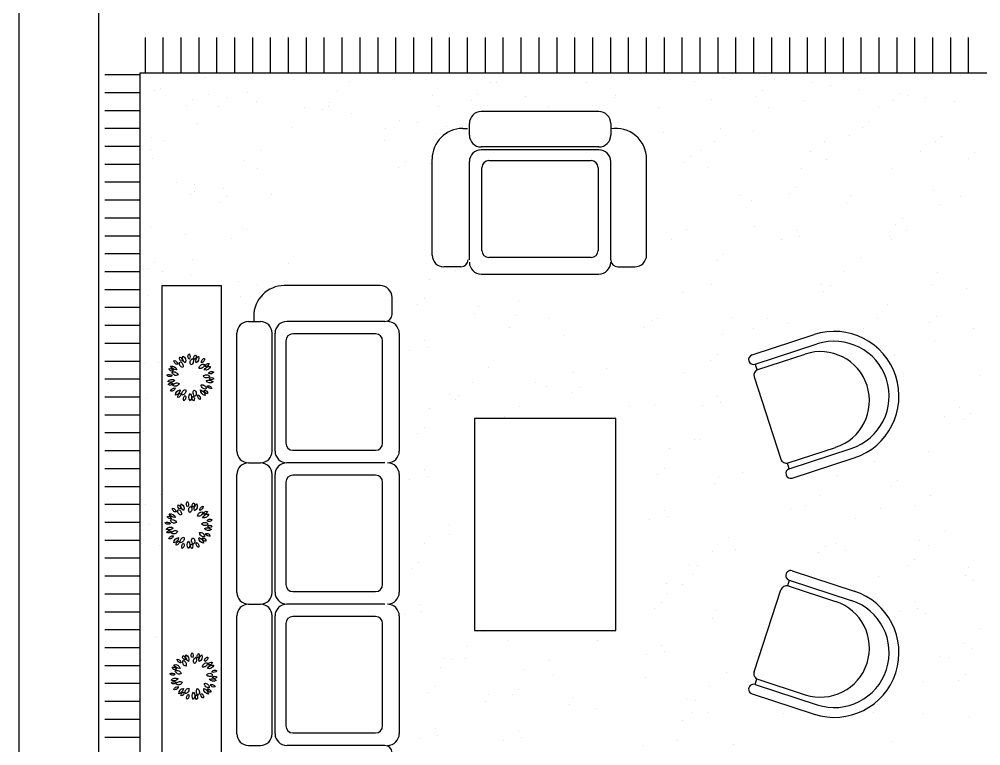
# Model space of a CAD drawing. Header units: inches. Extents: x 10.2 to 52.7, y 13.8 to 38.6.
# Drawn here: x 31.732 to 35.815, y 15.372 to 18.456 of the extents above; entities that cross this region are included whole.
import ezdxf

# ---------------------------------------------------------------- set-up
doc = ezdxf.new("R2010")
doc.units = ezdxf.units.IN
doc.header["$MEASUREMENT"] = 0
for name, color, linetype in [('02', 2, 'Continuous'), ('4', 4, 'Continuous'), ('kadrbm', 4, 'Continuous')]:
    doc.layers.add(name, color=color, linetype=linetype)

# ---------------------------------------------------------------- blocks, each defined once
blk = doc.blocks.new('kadrbm')
at = {"layer": 'kadrbm', "color": 4}
blk.add_lwpolyline([(0, 0), (0, 24.7972), (21, 24.7972), (21, 0), (0, 0)], close=True, dxfattribs=at)
blk.add_lwpolyline([(20.6631, 0.3257), (20.6631, 24.4603), (0.3369, 24.4603), (0.3369, 0.3257), (20.6631, 0.3257)], dxfattribs=at)

msp = doc.modelspace()

# ---------------------------------------------------------------- linework, layer by layer
at = {"layer": '02'}
for p, q in [((34.1938, 18.0642), (33.6938, 18.0642)), ((33.6441, 17.9642), (33.6441, 18.0142)), ((34.2438, 18.0142), (34.2438, 17.9642)), ((33.6154, 17.9925), (33.6354, 17.9925)), ((34.1938, 17.9142), (33.6938, 17.9142)), ((34.1936, 17.9021), (33.6938, 17.9021)), ((33.4854, 17.4553), (33.4854, 17.8625)), ((33.6438, 17.4353), (33.6438, 17.8521)), ((33.7263, 17.8561), (34.1606, 17.8561)), ((34.2436, 17.4353), (34.2436, 17.8521)), ((34.3961, 17.4553), (34.3961, 17.8625)), ((33.6963, 17.475), (33.6963, 17.8261)), ((34.1906, 17.8261), (34.1906, 17.475)), ((34.1606, 17.445), (33.7263, 17.445)), ((33.6078, 17.4053), (33.5354, 17.4053)), ((34.2738, 17.4053), (34.3461, 17.4053)), ((33.6938, 17.3745), (34.1936, 17.3745)), ((33.2651, 17.3256), (32.8578, 17.3256)), ((33.3151, 17.2033), (33.3151, 17.2756)), ((32.7278, 17.1956), (32.7278, 17.1756)), ((32.7062, 17.1733), (32.7562, 17.1733)), ((33.2851, 17.1733), (32.8683, 17.1733)), ((32.6562, 16.6233), (32.6562, 17.1233)), ((32.8062, 16.6233), (32.8062, 17.1233)), ((32.8183, 16.6235), (32.8183, 17.1233)), ((33.2454, 17.1208), (32.8943, 17.1208)), ((33.3458, 17.1233), (33.3458, 16.6235)), ((32.8643, 17.0908), (32.8643, 16.6565)), ((33.2754, 16.6565), (33.2754, 17.0908)), ((34.8684, 16.9693), (35.0696, 17.035)), ((34.8567, 16.9918), (34.8645, 16.9681)), ((34.8524, 16.9378), (34.9662, 16.5894)), ((32.8943, 16.6265), (33.2454, 16.6265)), ((34.9977, 16.5734), (35.1988, 16.6391)), ((32.7062, 16.5735), (32.7562, 16.5735)), ((33.2851, 16.5735), (32.8683, 16.5735)), ((35.0015, 16.5484), (34.9938, 16.5721)), ((32.6562, 16.0235), (32.6562, 16.5235)), ((32.8062, 16.0235), (32.8062, 16.5235)), ((32.8183, 16.0238), (32.8183, 16.5235)), ((33.2454, 16.5211), (32.8943, 16.5211)), ((33.3458, 16.5235), (33.3458, 16.0238)), ((32.8643, 16.4911), (32.8643, 16.0568)), ((33.2754, 16.0568), (33.2754, 16.4911)), ((35.0015, 16.0756), (34.9938, 16.0519)), ((34.9977, 16.0506), (35.1988, 15.9849)), ((32.8943, 16.0268), (33.2454, 16.0268)), ((34.8524, 15.6862), (34.9662, 16.0346)), ((32.7062, 15.9735), (32.7562, 15.9735)), ((33.2851, 15.9735), (32.8683, 15.9735)), ((32.6562, 15.4235), (32.6562, 15.9235)), ((32.8062, 15.4235), (32.8062, 15.9235)), ((32.8183, 15.4238), (32.8183, 15.9235)), ((32.8643, 15.8911), (32.8643, 15.4568)), ((33.2454, 15.9211), (32.8943, 15.9211)), ((33.2754, 15.4568), (33.2754, 15.8911)), ((33.3458, 15.9235), (33.3458, 15.4238)), ((34.8567, 15.6322), (34.8645, 15.656)), ((34.8684, 15.6547), (35.0696, 15.589)), ((32.8943, 15.4268), (33.2454, 15.4268)), ((32.7062, 15.3736), (32.7562, 15.3736)), ((33.2851, 15.3738), (32.8683, 15.3738))]:
    msp.add_line(p, q, dxfattribs=at)
for points in [[(32.5896, 17.3257), (32.5896, 15.2242), (32.3396, 15.2242), (32.3396, 17.3257)], [(33.6657, 16.762), (33.6657, 15.862), (34.2657, 15.862), (34.2657, 16.762)]]:
    msp.add_lwpolyline(points, close=True, dxfattribs=at)
for points in [[(34.8438, 17.0314), (35.1075, 17.1175)], [(34.8567, 16.9918), (35.1205, 17.0779)], [(35.0015, 16.5484), (35.2653, 16.6345)], [(35.0145, 16.5088), (35.2782, 16.5949)], [(35.0145, 16.1152), (35.2782, 16.0291)], [(35.0015, 16.0756), (35.2653, 15.9895)], [(34.8567, 15.6322), (35.1205, 15.5461)], [(34.8438, 15.5926), (35.1075, 15.5065)]]:
    msp.add_lwpolyline(points, dxfattribs=at)
for centre, radius, start, end in [((33.6938, 18.0142), 0.05, 90, 180), ((34.1938, 18.0142), 0.05, 0, 90), ((33.6154, 17.8625), 0.13, 90, 180), ((34.2661, 17.8625), 0.13, 0, 99.8614), ((33.6938, 17.9642), 0.05, 180, 270), ((34.1938, 17.9642), 0.05, 270, 0), ((33.6938, 17.8521), 0.05, 90, 180), ((34.1936, 17.8521), 0.05, 0, 90), ((33.7263, 17.8261), 0.03, 90, 180), ((34.1606, 17.8261), 0.03, 0, 90), ((33.5354, 17.4553), 0.05, 180, 270), ((33.6078, 17.4353), 0.03, 270, 0), ((33.7263, 17.475), 0.03, 180, 270), ((34.1606, 17.475), 0.03, 270, 0), ((34.2738, 17.4353), 0.03, 180, 270), ((34.3461, 17.4553), 0.05, 270, 0), ((33.6938, 17.4245), 0.05, 180, 270), ((34.1936, 17.4245), 0.05, 270, 0), ((32.8578, 17.1956), 0.13, 90, 180), ((33.2651, 17.2756), 0.05, 0, 90), ((33.2851, 17.2033), 0.03, 270, 0), ((32.7062, 17.1233), 0.05, 90, 180), ((32.7562, 17.1233), 0.05, 0, 90), ((32.8683, 17.1233), 0.05, 90, 180), ((33.2958, 17.1233), 0.05, 0, 90), ((32.8943, 17.0908), 0.03, 90, 180), ((33.2454, 17.0908), 0.03, 0, 90), ((35.1929, 16.8562), 0.2749, 288.0846, 108.0846), ((35.1929, 16.8562), 0.2332, 288.0846, 108.0846), ((34.8503, 17.0116), 0.0208, 108.0846, 288.0846), ((35.1342, 16.8371), 0.2082, 288.0846, 108.0846), ((34.8762, 16.9456), 0.025, 108.0846, 198.0846), ((32.7062, 16.6233), 0.05, 180, 270), ((32.7562, 16.6233), 0.05, 270, 0), ((32.8683, 16.6235), 0.05, 180, 270), ((32.8943, 16.6565), 0.03, 180, 270), ((33.2454, 16.6565), 0.03, 270, 0), ((33.2958, 16.6235), 0.05, 270, 0), ((34.99, 16.5972), 0.025, 198.0846, 288.0846), ((32.7062, 16.5235), 0.05, 90, 180), ((32.7562, 16.5235), 0.05, 0, 90), ((32.8683, 16.5235), 0.05, 90, 180), ((33.2958, 16.5235), 0.05, 0, 90), ((35.008, 16.5286), 0.0208, 108.0846, 288.0846), ((32.8943, 16.4911), 0.03, 90, 180), ((33.2454, 16.4911), 0.03, 0, 90), ((35.008, 16.0954), 0.0208, 71.9154, 251.9154), ((32.8943, 16.0568), 0.03, 180, 270), ((33.2454, 16.0568), 0.03, 270, 0), ((34.99, 16.0268), 0.025, 71.9154, 161.9154), ((32.7062, 16.0235), 0.05, 180, 270), ((32.7562, 16.0235), 0.05, 270, 0), ((32.8683, 16.0238), 0.05, 180, 270), ((33.2958, 16.0238), 0.05, 270, 0), ((35.1929, 15.7678), 0.2749, 251.9154, 71.9154), ((32.7062, 15.9235), 0.05, 90, 180), ((32.7562, 15.9235), 0.05, 0, 90), ((32.8683, 15.9235), 0.05, 90, 180), ((33.2958, 15.9235), 0.05, 0, 90), ((35.1342, 15.787), 0.2082, 251.9154, 71.9154), ((35.1929, 15.7678), 0.2332, 251.9154, 71.9154), ((32.8943, 15.8911), 0.03, 90, 180), ((33.2454, 15.8911), 0.03, 0, 90), ((34.8762, 15.6784), 0.025, 161.9154, 251.9154), ((34.8503, 15.6124), 0.0208, 71.9154, 251.9154), ((32.8943, 15.4568), 0.03, 180, 270), ((33.2454, 15.4568), 0.03, 270, 0), ((32.7062, 15.4235), 0.05, 180, 270), ((32.7562, 15.4235), 0.05, 270, 0), ((32.8683, 15.4238), 0.05, 180, 270), ((33.2958, 15.4238), 0.05, 270, 0), ((33.2851, 15.3436), 0.03, 0, 90)]:
    msp.add_arc(centre, radius, start, end, dxfattribs=at)
at = {"layer": '02', "extrusion": (0, 0, -1)}
for centre, major_axis, start_param, end_param in [((32.4513, 17.0192), (-0.0182, 0.0182), 4.514418, 5.779803), ((32.417, 17.0066), (-0.0155, 0.0155), 1.234105, 2.776931), ((32.464, 17.0251), (-0.0108, 0.0108), 4.587841, 6.25837), ((32.4399, 17.0233), (-0.0127, 0.0127), 1.600494, 2.962532), ((32.4853, 17.0197), (-0.00845, 0.00845), 4.770185, 6.729689), ((32.4696, 17.0238), (-0.00976, 0.00976), 1.80574, 3.410948), ((32.3805, 16.9625), (-0.0155, 0.0155), 0.535973, 2.0788), ((32.4046, 17.0069), (-0.0108, 0.0108), 3.889709, 5.560238), ((32.3873, 16.99), (-0.0127, 0.0127), 0.902362, 2.2644), ((32.4292, 16.9948), (-0.012, 0.012), 4.070959, 5.979205), ((32.4245, 17.0165), (-0.00845, 0.00845), 4.072053, 6.031558), ((32.4098, 17.0094), (-0.00976, 0.00976), 1.107609, 2.712817), ((32.4092, 16.9845), (-0.0133, 0.0133), 1.055986, 2.710993), ((32.475, 17.0001), (-0.012, 0.012), 4.769091, 6.677337), ((32.4531, 17.0051), (-0.0133, 0.0133), 1.754118, 3.409125), ((32.5076, 17.0046), (-0.0182, 0.0182), 5.21255, 6.477935), ((32.4733, 17.017), (-0.0155, 0.0155), 1.932236, 3.475063), ((32.5135, 16.9747), (-0.012, 0.012), 5.467223, 7.375469), ((32.5, 16.9926), (-0.0133, 0.0133), 2.452249, 4.107257), ((32.5212, 17.001), (-0.0108, 0.0108), 5.285973, 6.956502), ((32.5016, 17.0151), (-0.0127, 0.0127), 2.298625, 3.660663), ((32.5341, 16.9831), (-0.00845, 0.00845), 5.468316, 7.427821), ((32.5246, 16.9963), (-0.00976, 0.00976), 2.503872, 4.10908), ((32.3684, 16.9307), (-0.0127, 0.0127), 0.20423, 1.566268), ((32.3709, 16.9548), (-0.0108, 0.0108), 3.191577, 4.862107), ((32.3732, 16.96), (-0.00976, 0.00976), 0.409477, 2.014685), ((32.3799, 16.9748), (-0.00845, 0.00845), 3.373921, 5.333426), ((32.3987, 16.9941), (-0.0182, 0.0182), 3.816286, 5.081672), ((32.3887, 16.9406), (-0.0133, 0.0133), 0.357854, 2.012862), ((32.3975, 16.9613), (-0.012, 0.012), 3.372828, 5.281073), ((32.5267, 16.9304), (-0.012, 0.012), 6.165355, 8.0736), ((32.5414, 16.9571), (-0.0182, 0.0182), 5.910681, 7.176067), ((32.5231, 16.9887), (-0.0155, 0.0155), 2.630368, 4.173195), ((32.5495, 16.9456), (-0.0108, 0.0108), 5.984104, 7.654633), ((32.5435, 16.9691), (-0.0127, 0.0127), 2.996757, 4.358795), ((32.3809, 16.9053), (-0.0155, 0.0155), 6.121027, 7.663853), ((32.3745, 16.9412), (-0.0182, 0.0182), 3.118154, 4.38354), ((32.3769, 16.8987), (-0.00976, 0.00976), 5.994531, 7.599739), ((32.3726, 16.9143), (-0.00845, 0.00845), 2.67579, 4.635294), ((32.4013, 16.8937), (-0.0133, 0.0133), 5.942908, 7.597915), ((32.3947, 16.9152), (-0.012, 0.012), 2.674696, 4.582942), ((32.5084, 16.8881), (-0.012, 0.012), 0.580301, 2.488547), ((32.5237, 16.9046), (-0.0133, 0.0133), 3.848513, 5.50352), ((32.5279, 16.9529), (-0.0133, 0.0133), 3.150381, 4.805388), ((32.5368, 16.8991), (-0.0182, 0.0182), 0.325628, 1.591013), ((32.5431, 16.935), (-0.0155, 0.0155), 3.3285, 4.871326), ((32.5478, 16.9237), (-0.00845, 0.00845), 6.166448, 8.125953), ((32.5491, 16.9399), (-0.00976, 0.00976), 3.202004, 4.807212), ((32.3921, 16.8731), (-0.0127, 0.0127), 5.789284, 7.151322), ((32.3785, 16.8931), (-0.0108, 0.0108), 2.493446, 4.163975), ((32.418, 16.8617), (-0.0155, 0.0155), 5.422895, 6.965721), ((32.3901, 16.8851), (-0.0182, 0.0182), 2.420023, 3.685408), ((32.4192, 16.854), (-0.00976, 0.00976), 5.296399, 6.901607), ((32.4058, 16.8632), (-0.00845, 0.00845), 1.977658, 3.937163), ((32.4411, 16.8659), (-0.0133, 0.0133), 5.244776, 6.899783), ((32.4222, 16.8781), (-0.012, 0.012), 1.976564, 3.88481), ((32.4745, 16.8521), (-0.0155, 0.0155), 4.724763, 6.26759), ((32.438, 16.8521), (-0.0182, 0.0182), 1.721891, 2.987277), ((32.4894, 16.8702), (-0.0133, 0.0133), 4.546645, 6.201652), ((32.4671, 16.8674), (-0.012, 0.012), 1.278433, 3.186678), ((32.5238, 16.8811), (-0.0155, 0.0155), 4.026632, 5.569458), ((32.496, 16.8576), (-0.0182, 0.0182), 1.023759, 2.289145), ((32.5202, 16.8693), (-0.00845, 0.00845), 0.581394, 2.540899), ((32.5316, 16.8809), (-0.00976, 0.00976), 3.900135, 5.505344), ((32.5356, 16.8851), (-0.0108, 0.0108), 0.399051, 2.06958), ((32.5461, 16.9069), (-0.0127, 0.0127), 3.694889, 5.056927), ((32.4473, 16.8443), (-0.0127, 0.0127), 5.091152, 6.45319), ((32.424, 16.8508), (-0.0108, 0.0108), 1.795314, 3.465843), ((32.4803, 16.847), (-0.00976, 0.00976), 4.598267, 6.203475), ((32.4641, 16.8455), (-0.00845, 0.00845), 1.279526, 3.239031), ((32.5081, 16.8576), (-0.0127, 0.0127), 4.393021, 5.755059), ((32.486, 16.8476), (-0.0108, 0.0108), 1.097182, 2.767711), ((32.3978, 16.3799), (-0.0108, 0.0108), 3.889709, 5.560238), ((32.3805, 16.3631), (-0.0127, 0.0127), 0.902362, 2.2644), ((32.4223, 16.3678), (-0.012, 0.012), 4.070959, 5.979205), ((32.4176, 16.3895), (-0.00845, 0.00845), 4.072053, 6.031558), ((32.403, 16.3825), (-0.00976, 0.00976), 1.107609, 2.712817), ((32.4023, 16.3576), (-0.0133, 0.0133), 1.055986, 2.710993), ((32.4444, 16.3922), (-0.0182, 0.0182), 4.514418, 5.779803), ((32.4102, 16.3797), (-0.0155, 0.0155), 1.234105, 2.776931), ((32.4572, 16.3982), (-0.0108, 0.0108), 4.587841, 6.25837), ((32.4331, 16.3964), (-0.0127, 0.0127), 1.600494, 2.962532), ((32.4682, 16.3731), (-0.012, 0.012), 4.769091, 6.677337), ((32.4463, 16.3781), (-0.0133, 0.0133), 1.754118, 3.409125), ((32.4785, 16.3927), (-0.00845, 0.00845), 4.770185, 6.729689), ((32.4628, 16.3968), (-0.00976, 0.00976), 1.80574, 3.410948), ((32.5008, 16.3776), (-0.0182, 0.0182), 5.21255, 6.477935), ((32.4665, 16.39), (-0.0155, 0.0155), 1.932236, 3.475063), ((32.5144, 16.374), (-0.0108, 0.0108), 5.285973, 6.956502), ((32.4947, 16.3881), (-0.0127, 0.0127), 2.298625, 3.660663), ((32.3664, 16.3331), (-0.00976, 0.00976), 0.409477, 2.014685), ((32.3731, 16.3479), (-0.00845, 0.00845), 3.373921, 5.333426), ((32.3737, 16.3356), (-0.0155, 0.0155), 0.535973, 2.0788), ((32.3919, 16.3672), (-0.0182, 0.0182), 3.816286, 5.081672), ((32.3819, 16.3136), (-0.0133, 0.0133), 0.357854, 2.012862), ((32.5067, 16.3477), (-0.012, 0.012), 5.467223, 7.375469), ((32.4932, 16.3656), (-0.0133, 0.0133), 2.452249, 4.107257), ((32.5346, 16.3302), (-0.0182, 0.0182), 5.910681, 7.176067), ((32.5163, 16.3617), (-0.0155, 0.0155), 2.630368, 4.173195), ((32.5272, 16.3561), (-0.00845, 0.00845), 5.468316, 7.427821), ((32.5178, 16.3693), (-0.00976, 0.00976), 2.503872, 4.10908), ((32.5427, 16.3187), (-0.0108, 0.0108), 5.984104, 7.654633), ((32.3616, 16.3037), (-0.0127, 0.0127), 0.20423, 1.566268), ((32.364, 16.3278), (-0.0108, 0.0108), 3.191577, 4.862107), ((32.3741, 16.2783), (-0.0155, 0.0155), 6.121027, 7.663853), ((32.3677, 16.3142), (-0.0182, 0.0182), 3.118154, 4.38354), ((32.3906, 16.3343), (-0.012, 0.012), 3.372828, 5.281073), ((32.5199, 16.3035), (-0.012, 0.012), 6.165355, 8.0736), ((32.521, 16.3259), (-0.0133, 0.0133), 3.150381, 4.805388), ((32.53, 16.2722), (-0.0182, 0.0182), 0.325628, 1.591013), ((32.5362, 16.3081), (-0.0155, 0.0155), 3.3285, 4.871326), ((32.5367, 16.3421), (-0.0127, 0.0127), 2.996757, 4.358795), ((32.541, 16.2967), (-0.00845, 0.00845), 6.166448, 8.125953), ((32.5423, 16.3129), (-0.00976, 0.00976), 3.202004, 4.807212), ((32.3701, 16.2717), (-0.00976, 0.00976), 5.994531, 7.599739), ((32.3657, 16.2874), (-0.00845, 0.00845), 2.67579, 4.635294), ((32.3853, 16.2462), (-0.0127, 0.0127), 5.789284, 7.151322), ((32.3717, 16.2662), (-0.0108, 0.0108), 2.493446, 4.163975), ((32.3945, 16.2668), (-0.0133, 0.0133), 5.942908, 7.597915), ((32.3879, 16.2882), (-0.012, 0.012), 2.674696, 4.582942), ((32.4112, 16.2347), (-0.0155, 0.0155), 5.422895, 6.965721), ((32.3832, 16.2581), (-0.0182, 0.0182), 2.420023, 3.685408), ((32.4343, 16.239), (-0.0133, 0.0133), 5.244776, 6.899783), ((32.4154, 16.2512), (-0.012, 0.012), 1.976564, 3.88481), ((32.4826, 16.2433), (-0.0133, 0.0133), 4.546645, 6.201652), ((32.4603, 16.2405), (-0.012, 0.012), 1.278433, 3.186678), ((32.517, 16.2541), (-0.0155, 0.0155), 4.026632, 5.569458), ((32.4891, 16.2307), (-0.0182, 0.0182), 1.023759, 2.289145), ((32.5016, 16.2611), (-0.012, 0.012), 0.580301, 2.488547), ((32.5169, 16.2776), (-0.0133, 0.0133), 3.848513, 5.50352), ((32.5248, 16.254), (-0.00976, 0.00976), 3.900135, 5.505344), ((32.5134, 16.2424), (-0.00845, 0.00845), 0.581394, 2.540899), ((32.5288, 16.2581), (-0.0108, 0.0108), 0.399051, 2.06958), ((32.5393, 16.2799), (-0.0127, 0.0127), 3.694889, 5.056927), ((32.4124, 16.2271), (-0.00976, 0.00976), 5.296399, 6.901607), ((32.399, 16.2363), (-0.00845, 0.00845), 1.977658, 3.937163), ((32.4405, 16.2173), (-0.0127, 0.0127), 5.091152, 6.45319), ((32.4172, 16.2239), (-0.0108, 0.0108), 1.795314, 3.465843), ((32.4676, 16.2252), (-0.0155, 0.0155), 4.724763, 6.26759), ((32.4312, 16.2251), (-0.0182, 0.0182), 1.721891, 2.987277), ((32.4735, 16.2201), (-0.00976, 0.00976), 4.598267, 6.203475), ((32.4573, 16.2185), (-0.00845, 0.00845), 1.279526, 3.239031), ((32.5013, 16.2306), (-0.0127, 0.0127), 4.393021, 5.755059), ((32.4792, 16.2207), (-0.0108, 0.0108), 1.097182, 2.767711), ((32.4776, 15.7576), (-0.0108, 0.0108), 4.587841, 6.25837), ((32.4535, 15.7558), (-0.0127, 0.0127), 1.600494, 2.962532), ((32.499, 15.7522), (-0.00845, 0.00845), 4.770185, 6.729689), ((32.4832, 15.7562), (-0.00976, 0.00976), 1.80574, 3.410948), ((32.4183, 15.7394), (-0.0108, 0.0108), 3.889709, 5.560238), ((32.4009, 15.7225), (-0.0127, 0.0127), 0.902362, 2.2644), ((32.4428, 15.7272), (-0.012, 0.012), 4.070959, 5.979205), ((32.4381, 15.7489), (-0.00845, 0.00845), 4.072053, 6.031558), ((32.4234, 15.7419), (-0.00976, 0.00976), 1.107609, 2.712817), ((32.4228, 15.717), (-0.0133, 0.0133), 1.055986, 2.710993), ((32.4649, 15.7516), (-0.0182, 0.0182), 4.514418, 5.779803), ((32.4307, 15.7391), (-0.0155, 0.0155), 1.234105, 2.776931), ((32.4886, 15.7325), (-0.012, 0.012), 4.769091, 6.677337), ((32.4667, 15.7376), (-0.0133, 0.0133), 1.754118, 3.409125), ((32.5212, 15.737), (-0.0182, 0.0182), 5.21255, 6.477935), ((32.487, 15.7494), (-0.0155, 0.0155), 1.932236, 3.475063), ((32.5272, 15.7071), (-0.012, 0.012), 5.467223, 7.375469), ((32.5136, 15.7251), (-0.0133, 0.0133), 2.452249, 4.107257), ((32.5348, 15.7334), (-0.0108, 0.0108), 5.285973, 6.956502), ((32.5152, 15.7475), (-0.0127, 0.0127), 2.298625, 3.660663), ((32.5477, 15.7155), (-0.00845, 0.00845), 5.468316, 7.427821), ((32.5382, 15.7287), (-0.00976, 0.00976), 2.503872, 4.10908), ((32.3821, 15.6631), (-0.0127, 0.0127), 0.20423, 1.566268), ((32.3868, 15.6925), (-0.00976, 0.00976), 0.409477, 2.014685), ((32.3936, 15.7073), (-0.00845, 0.00845), 3.373921, 5.333426), ((32.3942, 15.695), (-0.0155, 0.0155), 0.535973, 2.0788), ((32.4123, 15.7266), (-0.0182, 0.0182), 3.816286, 5.081672), ((32.4023, 15.673), (-0.0133, 0.0133), 0.357854, 2.012862), ((32.4111, 15.6937), (-0.012, 0.012), 3.372828, 5.281073), ((32.5403, 15.6629), (-0.012, 0.012), 6.165355, 8.0736), ((32.555, 15.6896), (-0.0182, 0.0182), 5.910681, 7.176067), ((32.5367, 15.7211), (-0.0155, 0.0155), 2.630368, 4.173195), ((32.5631, 15.6781), (-0.0108, 0.0108), 5.984104, 7.654633), ((32.5572, 15.7015), (-0.0127, 0.0127), 2.996757, 4.358795), ((32.3845, 15.6872), (-0.0108, 0.0108), 3.191577, 4.862107), ((32.3946, 15.6378), (-0.0155, 0.0155), 6.121027, 7.663853), ((32.3882, 15.6736), (-0.0182, 0.0182), 3.118154, 4.38354), ((32.3905, 15.6311), (-0.00976, 0.00976), 5.994531, 7.599739), ((32.3862, 15.6468), (-0.00845, 0.00845), 2.67579, 4.635294), ((32.415, 15.6262), (-0.0133, 0.0133), 5.942908, 7.597915), ((32.4084, 15.6476), (-0.012, 0.012), 2.674696, 4.582942), ((32.522, 15.6206), (-0.012, 0.012), 0.580301, 2.488547), ((32.5415, 15.6853), (-0.0133, 0.0133), 3.150381, 4.805388), ((32.5504, 15.6316), (-0.0182, 0.0182), 0.325628, 1.591013), ((32.5567, 15.6675), (-0.0155, 0.0155), 3.3285, 4.871326), ((32.5615, 15.6561), (-0.00845, 0.00845), 6.166448, 8.125953), ((32.5627, 15.6723), (-0.00976, 0.00976), 3.202004, 4.807212), ((32.4058, 15.6056), (-0.0127, 0.0127), 5.789284, 7.151322), ((32.3921, 15.6256), (-0.0108, 0.0108), 2.493446, 4.163975), ((32.4317, 15.5942), (-0.0155, 0.0155), 5.422895, 6.965721), ((32.4037, 15.6175), (-0.0182, 0.0182), 2.420023, 3.685408), ((32.4328, 15.5865), (-0.00976, 0.00976), 5.296399, 6.901607), ((32.4194, 15.5957), (-0.00845, 0.00845), 1.977658, 3.937163), ((32.4547, 15.5984), (-0.0133, 0.0133), 5.244776, 6.899783), ((32.4359, 15.6106), (-0.012, 0.012), 1.976564, 3.88481), ((32.4881, 15.5846), (-0.0155, 0.0155), 4.724763, 6.26759), ((32.4517, 15.5845), (-0.0182, 0.0182), 1.721891, 2.987277), ((32.503, 15.6027), (-0.0133, 0.0133), 4.546645, 6.201652), ((32.4808, 15.5999), (-0.012, 0.012), 1.278433, 3.186678), ((32.5375, 15.6136), (-0.0155, 0.0155), 4.026632, 5.569458), ((32.5096, 15.5901), (-0.0182, 0.0182), 1.023759, 2.289145), ((32.5373, 15.637), (-0.0133, 0.0133), 3.848513, 5.50352), ((32.5338, 15.6018), (-0.00845, 0.00845), 0.581394, 2.540899), ((32.5452, 15.6134), (-0.00976, 0.00976), 3.900135, 5.505344), ((32.5492, 15.6176), (-0.0108, 0.0108), 0.399051, 2.06958), ((32.5597, 15.6393), (-0.0127, 0.0127), 3.694889, 5.056927), ((32.4609, 15.5767), (-0.0127, 0.0127), 5.091152, 6.45319), ((32.4376, 15.5833), (-0.0108, 0.0108), 1.795314, 3.465843), ((32.4939, 15.5795), (-0.00976, 0.00976), 4.598267, 6.203475), ((32.4778, 15.5779), (-0.00845, 0.00845), 1.279526, 3.239031), ((32.5217, 15.59), (-0.0127, 0.0127), 4.393021, 5.755059), ((32.4997, 15.5801), (-0.0108, 0.0108), 1.097182, 2.767711)]:
    msp.add_ellipse(centre, major_axis=major_axis, ratio=1, start_param=start_param, end_param=end_param, dxfattribs=at)
at = {"layer": '4'}
for p, q in [((32.2677, 18.229), (32.2677, 18.379)), ((32.3437, 18.229), (32.3437, 18.379)), ((32.4197, 18.229), (32.4197, 18.379)), ((32.4957, 18.229), (32.4957, 18.379)), ((32.5717, 18.229), (32.5717, 18.379)), ((32.6477, 18.229), (32.6477, 18.379)), ((32.7237, 18.229), (32.7237, 18.379)), ((32.7997, 18.229), (32.7997, 18.379)), ((32.8757, 18.229), (32.8757, 18.379)), ((32.9517, 18.229), (32.9517, 18.379)), ((33.0277, 18.229), (33.0277, 18.379)), ((33.1037, 18.229), (33.1037, 18.379)), ((33.1797, 18.229), (33.1797, 18.379)), ((33.2557, 18.229), (33.2557, 18.379)), ((33.3317, 18.229), (33.3317, 18.379)), ((33.4077, 18.229), (33.4077, 18.379)), ((33.4837, 18.229), (33.4837, 18.379)), ((33.5597, 18.229), (33.5597, 18.379)), ((33.6357, 18.229), (33.6357, 18.379)), ((33.7117, 18.229), (33.7117, 18.379)), ((33.7877, 18.229), (33.7877, 18.379)), ((33.8637, 18.229), (33.8637, 18.379)), ((33.9397, 18.229), (33.9397, 18.379)), ((34.0157, 18.229), (34.0157, 18.379)), ((34.0917, 18.229), (34.0917, 18.379)), ((34.1677, 18.229), (34.1677, 18.379)), ((34.2437, 18.229), (34.2437, 18.379)), ((34.3197, 18.229), (34.3197, 18.379)), ((34.3957, 18.229), (34.3957, 18.379)), ((34.4717, 18.229), (34.4717, 18.379)), ((34.5477, 18.229), (34.5477, 18.379)), ((34.6237, 18.229), (34.6237, 18.379)), ((34.6997, 18.229), (34.6997, 18.379)), ((34.7757, 18.229), (34.7757, 18.379)), ((34.8517, 18.229), (34.8517, 18.379)), ((34.9277, 18.229), (34.9277, 18.379)), ((35.0037, 18.229), (35.0037, 18.379)), ((35.0797, 18.229), (35.0797, 18.379)), ((35.1557, 18.229), (35.1557, 18.379)), ((35.2317, 18.229), (35.2317, 18.379)), ((35.3077, 18.229), (35.3077, 18.379)), ((35.3837, 18.229), (35.3837, 18.379)), ((35.4597, 18.229), (35.4597, 18.379)), ((35.5357, 18.229), (35.5357, 18.379)), ((35.6117, 18.229), (35.6117, 18.379)), ((35.6877, 18.229), (35.6877, 18.379)), ((35.7637, 18.229), (35.7637, 18.379)), ((32.2459, 18.22), (32.0959, 18.22)), ((34.773, 18.2288), (34.773, 18.2288)), ((34.895, 18.2127), (34.895, 18.2127)), ((35.7286, 18.2187), (35.7286, 18.2187)), ((32.5239, 18.2073), (32.5239, 18.2073)), ((33.133, 18.194), (33.133, 18.194)), ((33.7332, 18.1889), (33.7332, 18.1889)), ((33.7583, 18.1881), (33.7583, 18.1881)), ((34.142, 18.1863), (34.142, 18.1863)), ((34.5471, 18.2009), (34.5471, 18.2009)), ((34.6013, 18.1925), (34.6013, 18.1925)), ((34.7233, 18.2085), (34.7233, 18.2085)), ((34.9398, 18.2059), (34.9398, 18.2059)), ((35.0987, 18.1859), (35.0987, 18.1859)), ((35.1768, 18.1756), (35.1768, 18.1756)), ((35.3235, 18.2041), (35.3235, 18.2041)), ((32.2459, 18.144), (32.0959, 18.144)), ((32.307, 18.1521), (32.307, 18.1521)), ((32.3341, 18.1615), (32.3341, 18.1615)), ((32.5378, 18.1347), (32.5378, 18.1347)), ((32.6996, 18.147), (32.6996, 18.147)), ((33.0834, 18.1489), (33.0834, 18.1489)), ((33.4885, 18.1343), (33.4885, 18.1343)), ((33.6789, 18.1353), (33.6789, 18.1353)), ((33.8811, 18.1293), (33.8811, 18.1293)), ((34.2648, 18.1311), (34.2648, 18.1311)), ((34.8605, 18.1284), (34.8605, 18.1284)), ((34.8881, 18.1538), (34.8881, 18.1538)), ((35.2988, 18.1596), (35.2988, 18.1596)), ((35.4696, 18.1417), (35.4696, 18.1417)), ((35.5025, 18.1327), (35.5025, 18.1327)), ((32.4419, 18.0916), (32.4419, 18.0916)), ((32.4696, 18.1169), (32.4696, 18.1169)), ((32.6159, 18.1244), (32.6159, 18.1244)), ((32.7379, 18.1083), (32.7379, 18.1083)), ((33.051, 18.1049), (33.051, 18.1049)), ((33.6512, 18.11), (33.6512, 18.11)), ((34.2603, 18.1233), (34.2603, 18.1233)), ((34.67, 18.1165), (34.67, 18.1165)), ((35.0626, 18.1115), (35.0626, 18.1115)), ((35.4463, 18.1134), (35.4463, 18.1134)), ((35.5806, 18.1225), (35.5806, 18.1225)), ((35.7025, 18.1064), (35.7025, 18.1064)), ((32.2459, 18.068), (32.0959, 18.068)), ((32.5787, 18.087), (32.5787, 18.087)), ((32.9416, 18.0815), (32.9416, 18.0815)), ((33.0197, 18.0712), (33.0197, 18.0712)), ((33.0458, 18.0861), (33.0458, 18.0861)), ((33.1416, 18.0552), (33.1416, 18.0552)), ((33.5129, 18.0853), (33.5129, 18.0853)), ((33.9801, 18.0844), (33.9801, 18.0844)), ((34.4472, 18.0836), (34.4472, 18.0836)), ((34.9143, 18.0827), (34.9143, 18.0827)), ((35.3814, 18.0819), (35.3814, 18.0819)), ((32.4879, 18.0133), (32.4879, 18.0133)), ((33.3454, 18.0284), (33.3454, 18.0284)), ((33.4234, 18.0181), (33.4234, 18.0181)), ((35.3391, 18.0221), (35.3391, 18.0221)), ((32.2459, 17.992), (32.0959, 17.992)), ((32.893, 17.9987), (32.893, 17.9987)), ((33.2857, 17.9937), (33.2857, 17.9937)), ((33.5019, 17.9732), (33.5019, 17.9732)), ((33.5454, 18.002), (33.5454, 18.002)), ((34.4672, 17.9759), (34.4672, 17.9759)), ((34.7112, 17.9916), (34.7112, 17.9916)), ((34.8509, 17.9777), (34.8509, 17.9777)), ((35.3114, 17.9968), (35.3114, 17.9968)), ((32.2926, 17.9548), (32.2926, 17.9548)), ((32.351, 17.9419), (32.351, 17.9419)), ((33.2852, 17.9402), (33.2852, 17.9402)), ((34.6866, 17.9377), (34.6866, 17.9377)), ((35.1537, 17.9368), (35.1537, 17.9368)), ((35.256, 17.9631), (35.256, 17.9631)), ((35.6208, 17.936), (35.6208, 17.936)), ((35.6486, 17.9581), (35.6486, 17.9581)), ((32.2459, 17.916), (32.0959, 17.916)), ((32.2877, 17.9016), (32.2877, 17.9016)), ((32.7548, 17.9008), (32.7548, 17.9008)), ((34.6233, 17.8974), (34.6233, 17.8974)), ((35.0905, 17.8965), (35.0905, 17.8965)), ((35.5576, 17.8957), (35.5576, 17.8957)), ((35.79, 17.8905), (35.79, 17.8905)), ((32.2976, 17.863), (32.2976, 17.863)), ((32.6902, 17.858), (32.6902, 17.858)), ((33.3714, 17.8536), (33.3714, 17.8536)), ((33.479, 17.8453), (33.479, 17.8453)), ((34.5531, 17.8467), (34.5531, 17.8467)), ((34.5807, 17.872), (34.5807, 17.872)), ((35.1621, 17.86), (35.1621, 17.86)), ((35.7623, 17.8651), (35.7623, 17.8651)), ((32.2459, 17.84), (32.0959, 17.84)), ((32.7435, 17.8231), (32.7435, 17.8231)), ((33.3438, 17.8283), (33.3438, 17.8283)), ((34.6605, 17.8275), (34.6605, 17.8275)), ((35.0532, 17.8225), (35.0532, 17.8225)), ((35.4369, 17.8243), (35.4369, 17.8243)), ((32.2459, 17.764), (32.0959, 17.764)), ((32.3995, 17.7645), (32.3995, 17.7645)), ((32.4776, 17.7542), (32.4776, 17.7542)), ((32.4784, 17.7242), (32.4784, 17.7242)), ((32.5996, 17.7382), (32.5996, 17.7382)), ((35.0316, 17.7404), (35.0316, 17.7404)), ((35.613, 17.7283), (35.613, 17.7283)), ((32.2459, 17.688), (32.0959, 17.688)), ((32.4576, 17.7114), (32.4576, 17.7114)), ((32.6131, 17.7036), (32.6131, 17.7036)), ((32.8033, 17.7113), (32.8033, 17.7113)), ((34.7932, 17.7071), (34.7932, 17.7071)), ((34.8414, 17.6887), (34.8414, 17.6887)), ((35.004, 17.7151), (35.004, 17.7151)), ((35.2603, 17.7063), (35.2603, 17.7063)), ((35.7274, 17.7054), (35.7274, 17.7054)), ((32.5854, 17.6782), (32.5854, 17.6782)), ((35.2466, 17.6741), (35.2466, 17.6741)), ((35.6392, 17.6691), (35.6392, 17.6691)), ((32.2459, 17.612), (32.0959, 17.612)), ((35.4825, 17.6087), (35.4825, 17.6087)), ((32.2881, 17.574), (32.2881, 17.574)), ((32.6808, 17.569), (32.6808, 17.569)), ((32.697, 17.5655), (32.697, 17.5655)), ((34.5654, 17.5621), (34.5654, 17.5621)), ((34.8547, 17.5782), (34.8547, 17.5782)), ((35.0326, 17.5612), (35.0326, 17.5612)), ((35.4549, 17.5834), (35.4549, 17.5834)), ((35.4997, 17.5604), (35.4997, 17.5604)), ((32.2459, 17.536), (32.0959, 17.536)), ((32.4361, 17.5414), (32.4361, 17.5414)), ((32.6337, 17.5252), (32.6337, 17.5252)), ((34.5022, 17.5218), (34.5022, 17.5218)), ((34.9693, 17.5209), (34.9693, 17.5209)), ((35.0437, 17.5335), (35.0437, 17.5335)), ((35.4274, 17.5353), (35.4274, 17.5353)), ((35.4364, 17.5201), (35.4364, 17.5201)), ((32.2459, 17.46), (32.0959, 17.46)), ((32.469, 17.4352), (32.469, 17.4352)), ((34.7242, 17.4587), (34.7242, 17.4587)), ((35.3056, 17.4466), (35.3056, 17.4466)), ((32.2612, 17.3943), (32.2612, 17.3943)), ((32.278, 17.3965), (32.278, 17.3965)), ((32.3056, 17.4218), (32.3056, 17.4218)), ((32.8741, 17.4206), (32.8741, 17.4206)), ((34.6965, 17.4333), (34.6965, 17.4333)), ((32.2459, 17.384), (32.0959, 17.384)), ((32.3393, 17.3841), (32.3393, 17.3841)), ((32.4613, 17.368), (32.4613, 17.368)), ((33.4739, 17.3536), (33.4739, 17.3536)), ((33.5828, 17.3911), (33.5828, 17.3911)), ((35.2371, 17.3851), (35.2371, 17.3851)), ((35.6297, 17.3801), (35.6297, 17.3801)), ((32.3364, 17.3358), (32.3364, 17.3358)), ((32.665, 17.3412), (32.665, 17.3412)), ((32.7431, 17.3309), (32.7431, 17.3309)), ((34.672, 17.3315), (34.672, 17.3315)), ((35.1391, 17.3307), (35.1391, 17.3307)), ((35.1751, 17.327), (35.1751, 17.327)), ((35.6063, 17.3298), (35.6063, 17.3298)), ((35.7565, 17.3149), (35.7565, 17.3149)), ((32.2459, 17.308), (32.0959, 17.308)), ((32.2787, 17.285), (32.2787, 17.285)), ((32.6713, 17.28), (32.6713, 17.28)), ((33.4523, 17.2715), (33.4523, 17.2715)), ((34.5472, 17.2965), (34.5472, 17.2965)), ((35.1474, 17.3017), (35.1474, 17.3017)), ((32.2459, 17.232), (32.0959, 17.232)), ((33.4247, 17.2462), (33.4247, 17.2462)), ((33.681, 17.2374), (33.681, 17.2374)), ((33.8528, 17.2622), (33.8528, 17.2622)), ((35.418, 17.2463), (35.418, 17.2463)), ((33.6672, 17.2052), (33.6672, 17.2052)), ((33.8406, 17.2001), (33.8406, 17.2001)), ((34.7551, 17.1906), (34.7551, 17.1906)), ((35.626, 17.1954), (35.626, 17.1954)), ((32.2459, 17.156), (32.0959, 17.156)), ((33.9803, 17.1862), (33.9803, 17.1862)), ((34.3891, 17.1516), (34.3891, 17.1516)), ((34.4167, 17.1769), (34.4167, 17.1769)), ((34.4443, 17.1864), (34.4443, 17.1864)), ((34.9114, 17.1856), (34.9114, 17.1856)), ((34.9981, 17.1649), (34.9981, 17.1649)), ((35.3785, 17.1847), (35.3785, 17.1847)), ((35.5984, 17.17), (35.5984, 17.17)), ((33.816, 17.1461), (33.816, 17.1461)), ((34.0462, 17.1138), (34.0462, 17.1138)), ((34.381, 17.1461), (34.381, 17.1461)), ((34.7178, 17.1165), (34.7178, 17.1165)), ((34.8482, 17.1453), (34.8482, 17.1453)), ((35.3153, 17.1445), (35.3153, 17.1445)), ((35.7824, 17.1436), (35.7824, 17.1436)), ((32.2459, 17.08), (32.0959, 17.08)), ((33.4533, 17.0923), (33.4533, 17.0923)), ((35.6203, 17.0911), (35.6203, 17.0911)), ((33.39, 17.052), (33.39, 17.052)), ((33.4644, 17.0646), (33.4644, 17.0646)), ((34.6962, 17.0344), (34.6962, 17.0344)), ((34.8676, 17.0453), (34.8676, 17.0453)), ((35.4491, 17.0332), (35.4491, 17.0332)), ((32.2459, 17.004), (32.0959, 17.004)), ((32.2692, 16.996), (32.2692, 16.996)), ((32.323, 16.9978), (32.323, 16.9978)), ((34.6686, 17.0091), (34.6686, 17.0091)), ((33.7263, 16.9777), (33.7263, 16.9777)), ((34.0837, 16.9568), (34.0837, 16.9568)), ((34.2271, 16.975), (34.2271, 16.975)), ((34.5509, 16.9559), (34.5509, 16.9559)), ((35.4851, 16.9542), (35.4851, 16.9542)), ((32.2459, 16.928), (32.0959, 16.928)), ((33.6578, 16.9162), (33.6578, 16.9162)), ((33.9226, 16.9156), (33.9226, 16.9156)), ((35.8137, 16.9427), (35.8137, 16.9427)), ((33.9708, 16.8972), (33.9708, 16.8972)), ((34.0816, 16.8699), (34.0816, 16.8699)), ((34.1093, 16.8952), (34.1093, 16.8952)), ((32.2459, 16.852), (32.0959, 16.852)), ((32.2721, 16.8463), (32.2721, 16.8463)), ((33.5598, 16.8618), (33.5598, 16.8618)), ((33.5828, 16.8421), (33.5828, 16.8421)), ((33.5958, 16.8581), (33.5958, 16.8581)), ((34.6972, 16.8552), (34.6972, 16.8552)), ((34.7083, 16.8275), (34.7083, 16.8275)), ((33.4739, 16.8046), (33.4739, 16.8046)), ((33.856, 16.8117), (33.856, 16.8117)), ((34.3232, 16.8108), (34.3232, 16.8108)), ((34.4294, 16.8198), (34.4294, 16.8198)), ((34.6339, 16.8149), (34.6339, 16.8149)), ((35.7245, 16.8083), (35.7245, 16.8083)), ((35.7695, 16.782), (35.7695, 16.782)), ((32.2459, 16.776), (32.0959, 16.776)), ((33.7928, 16.7714), (33.7928, 16.7714)), ((34.2599, 16.7705), (34.2599, 16.7705)), ((35.6613, 16.768), (35.6613, 16.768)), ((35.7418, 16.7567), (35.7418, 16.7567)), ((32.2459, 16.7), (32.0959, 16.7)), ((32.2598, 16.7069), (32.2598, 16.7069)), ((33.4523, 16.7225), (33.4523, 16.7225)), ((33.4247, 16.6972), (33.4247, 16.6972)), ((34.6013, 16.6706), (34.6013, 16.6706)), ((34.6227, 16.6714), (34.6227, 16.6714)), ((32.2459, 16.624), (32.0959, 16.624)), ((34.4924, 16.6331), (34.4924, 16.6331)), ((35.5925, 16.6199), (35.5925, 16.6199)), ((35.364, 16.5786), (35.364, 16.5786)), ((32.2459, 16.548), (32.0959, 16.548)), ((33.4533, 16.5434), (33.4533, 16.5434)), ((34.4708, 16.551), (34.4708, 16.551)), ((33.39, 16.5031), (33.39, 16.5031)), ((33.4644, 16.5156), (33.4644, 16.5156)), ((34.4432, 16.5257), (34.4432, 16.5257)), ((34.6995, 16.5169), (34.6995, 16.5169)), ((34.8036, 16.5326), (34.8036, 16.5326)), ((35.2088, 16.518), (35.2088, 16.518)), ((35.462, 16.5003), (35.462, 16.5003)), ((32.2459, 16.472), (32.0959, 16.472)), ((34.6858, 16.4847), (34.6858, 16.4847)), ((35.4344, 16.4749), (35.4344, 16.4749)), ((32.2503, 16.4179), (32.2503, 16.4179)), ((32.3335, 16.4386), (32.3335, 16.4386)), ((35.1363, 16.4335), (35.1363, 16.4335)), ((35.6034, 16.4327), (35.6034, 16.4327)), ((32.2459, 16.396), (32.0959, 16.396)), ((32.2703, 16.3983), (32.2703, 16.3983)), ((35.0059, 16.3774), (35.0059, 16.3774)), ((35.073, 16.3932), (35.073, 16.3932)), ((35.3896, 16.3792), (35.3896, 16.3792)), ((35.5401, 16.3924), (35.5401, 16.3924)), ((34.4718, 16.3718), (34.4718, 16.3718)), ((34.483, 16.3441), (34.483, 16.3441)), ((35.2851, 16.3381), (35.2851, 16.3381)), ((32.2459, 16.32), (32.0959, 16.32)), ((32.2851, 16.3134), (32.2851, 16.3134)), ((33.5598, 16.3128), (33.5598, 16.3128)), ((34.4085, 16.3315), (34.4085, 16.3315)), ((32.2575, 16.288), (32.2575, 16.288)), ((33.5599, 16.2703), (33.5599, 16.2703)), ((34.7448, 16.2572), (34.7448, 16.2572)), ((35.6657, 16.2817), (35.6657, 16.2817)), ((32.2459, 16.244), (32.0959, 16.244)), ((32.2501, 16.2307), (32.2501, 16.2307)), ((32.3282, 16.2204), (32.3282, 16.2204)), ((33.451, 16.2328), (33.451, 16.2328)), ((35.1546, 16.2186), (35.1546, 16.2186)), ((35.1993, 16.229), (35.1993, 16.229)), ((35.5567, 16.2443), (35.5567, 16.2443)), ((35.5919, 16.224), (35.5919, 16.224)), ((34.6763, 16.1957), (34.6763, 16.1957)), ((34.7757, 16.2038), (34.7757, 16.2038)), ((35.1269, 16.1932), (35.1269, 16.1932)), ((35.2428, 16.203), (35.2428, 16.203)), ((32.2459, 16.168), (32.0959, 16.168)), ((33.4294, 16.1507), (33.4294, 16.1507)), ((34.5784, 16.1413), (34.5784, 16.1413)), ((34.6143, 16.1376), (34.6143, 16.1376)), ((35.5075, 16.1368), (35.5075, 16.1368)), ((35.5352, 16.1622), (35.5352, 16.1622)), ((35.7638, 16.128), (35.7638, 16.128)), ((32.2459, 16.092), (32.0959, 16.092)), ((33.4018, 16.1254), (33.4018, 16.1254)), ((34.5899, 16.0987), (34.5899, 16.0987)), ((35.3802, 16.0902), (35.3802, 16.0902)), ((35.7501, 16.0959), (35.7501, 16.0959)), ((34.481, 16.0613), (34.481, 16.0613)), ((34.548, 16.0588), (34.548, 16.0588)), ((35.7853, 16.0756), (35.7853, 16.0756)), ((32.2459, 16.016), (32.0959, 16.016)), ((34.4847, 16.0185), (34.4847, 16.0185)), ((33.4304, 15.9715), (33.4304, 15.9715)), ((34.4594, 15.9792), (34.4594, 15.9792)), ((35.5361, 15.983), (35.5361, 15.983)), ((32.2459, 15.94), (32.0959, 15.94)), ((33.3671, 15.9312), (33.3671, 15.9312)), ((33.4415, 15.9438), (33.4415, 15.9438)), ((34.4318, 15.9538), (34.4318, 15.9538)), ((34.6881, 15.9451), (34.6881, 15.9451)), ((35.4729, 15.9427), (35.4729, 15.9427)), ((35.5473, 15.9552), (35.5473, 15.9552)), ((35.5825, 15.935), (35.5825, 15.935)), ((34.6743, 15.9129), (34.6743, 15.9129)), ((32.2459, 15.864), (32.0959, 15.864)), ((33.7034, 15.8569), (33.7034, 15.8569)), ((35.8091, 15.8684), (35.8091, 15.8684)), ((32.3118, 15.8342), (32.3118, 15.8342)), ((32.319, 15.8325), (32.319, 15.8325)), ((33.8055, 15.8171), (33.8055, 15.8171)), ((34.1893, 15.8189), (34.1893, 15.8189)), ((35.7406, 15.8068), (35.7406, 15.8068)), ((32.2459, 15.788), (32.0959, 15.788)), ((33.6349, 15.7954), (33.6349, 15.7954)), ((34.4604, 15.8), (34.4604, 15.8)), ((34.4715, 15.7722), (34.4715, 15.7722)), ((35.7759, 15.7866), (35.7759, 15.7866)), ((32.2516, 15.7379), (32.2516, 15.7379)), ((33.5369, 15.741), (33.5369, 15.741)), ((33.5729, 15.7373), (33.5729, 15.7373)), ((33.6286, 15.7442), (33.6286, 15.7442)), ((33.9834, 15.7328), (33.9834, 15.7328)), ((34.3971, 15.7597), (34.3971, 15.7597)), ((35.6427, 15.7524), (35.6427, 15.7524)), ((35.6786, 15.7488), (35.6786, 15.7488)), ((32.2459, 15.712), (32.0959, 15.712)), ((33.5196, 15.7067), (33.5196, 15.7067)), ((33.8744, 15.6953), (33.8744, 15.6953)), ((34.7334, 15.6854), (34.7334, 15.6854)), ((33.9989, 15.6687), (33.9989, 15.6687)), ((34.3916, 15.6637), (34.3916, 15.6637)), ((35.573, 15.6459), (35.573, 15.6459)), ((35.7213, 15.6482), (35.7213, 15.6482)), ((35.749, 15.6735), (35.749, 15.6735)), ((32.2459, 15.636), (32.0959, 15.636)), ((33.4704, 15.5993), (33.4704, 15.5993)), ((33.4981, 15.6246), (33.4981, 15.6246)), ((33.8529, 15.6132), (33.8529, 15.6132)), ((34.6649, 15.6239), (34.6649, 15.6239)), ((32.2459, 15.56), (32.0959, 15.56)), ((33.713, 15.5584), (33.713, 15.5584)), ((33.7267, 15.5905), (33.7267, 15.5905)), ((33.8252, 15.5879), (33.8252, 15.5879)), ((34.0815, 15.5791), (34.0815, 15.5791)), ((34.5669, 15.5694), (34.5669, 15.5694)), ((34.6029, 15.5658), (34.6029, 15.5658)), ((34.0678, 15.5469), (34.0678, 15.5469)), ((34.1798, 15.5299), (34.1798, 15.5299)), ((34.5849, 15.5153), (34.5849, 15.5153)), ((34.6586, 15.5155), (34.6586, 15.5155)), ((32.2459, 15.484), (32.0959, 15.484)), ((34.5496, 15.478), (34.5496, 15.478)), ((34.9776, 15.5103), (34.9776, 15.5103)), ((35.3613, 15.5121), (35.3613, 15.5121)), ((35.572, 15.5114), (35.572, 15.5114)), ((35.7664, 15.4976), (35.7664, 15.4976)), ((33.499, 15.4455), (33.499, 15.4455)), ((33.8538, 15.434), (33.8538, 15.434)), ((32.2459, 15.408), (32.0959, 15.408)), ((33.4358, 15.4052), (33.4358, 15.4052)), ((33.5102, 15.4177), (33.5102, 15.4177)), ((33.7906, 15.3937), (33.7906, 15.3937)), ((33.865, 15.4063), (33.865, 15.4063)), ((34.5281, 15.3959), (34.5281, 15.3959)), ((34.3821, 15.3747), (34.3821, 15.3747)), ((34.7658, 15.3765), (34.7658, 15.3765)), ((35.4415, 15.3918), (35.4415, 15.3918))]:
    msp.add_line(p, q, dxfattribs=at)
msp.add_lwpolyline([(40.3282, 14.3311), (32.2459, 14.3311), (32.2459, 18.229), (40.3282, 18.229)], close=True, dxfattribs=at)

# ---------------------------------------------------------------- block references
at = {"layer": 'kadrbm'}
msp.add_blockref('kadrbm', (31.7322, 13.8067), dxfattribs=at)

doc.saveas('drawing.dxf')
